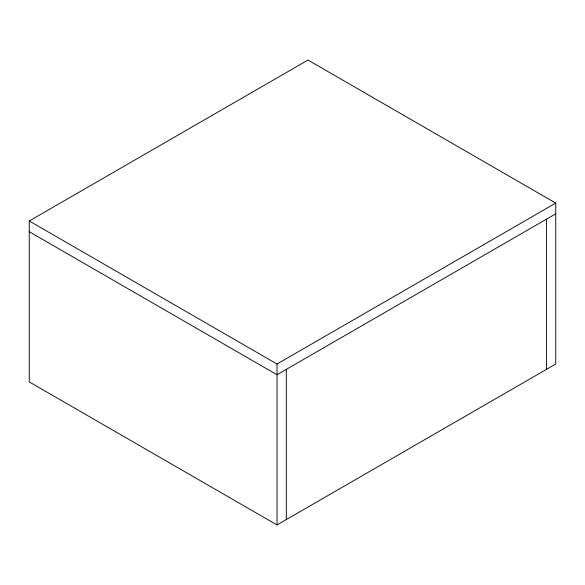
<?xml version="1.0" encoding="UTF-8"?>
<svg xmlns="http://www.w3.org/2000/svg" width="585" height="585" viewBox="0 0 585 585"><rect width="100%" height="100%" fill="white"/><g stroke="black" fill="none" stroke-linecap="round" stroke-linejoin="round"><path stroke-width="0.88" d="M29.25 220.976L307.988 60.05L555.75 203.097L555.75 364.024L277.012 524.95L29.25 381.903L29.25 220.976L277.012 364.024L555.75 203.097M555.75 213.825L277.012 374.751L29.25 231.704M546.456 219.185L546.456 369.391M286.306 369.384L286.306 519.59M277.012 364.024L277.012 524.95"/></g></svg>
